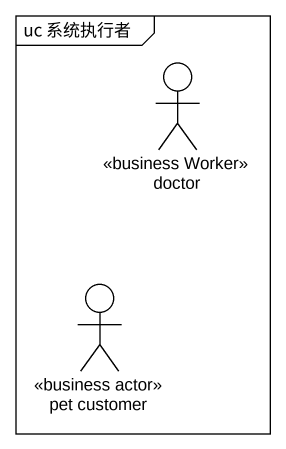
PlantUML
@startuml
mainframe uc 系统执行者
actor doctor <<business Worker>>
actor "pet customer" as pet_customer <<business actor>>
@enduml
